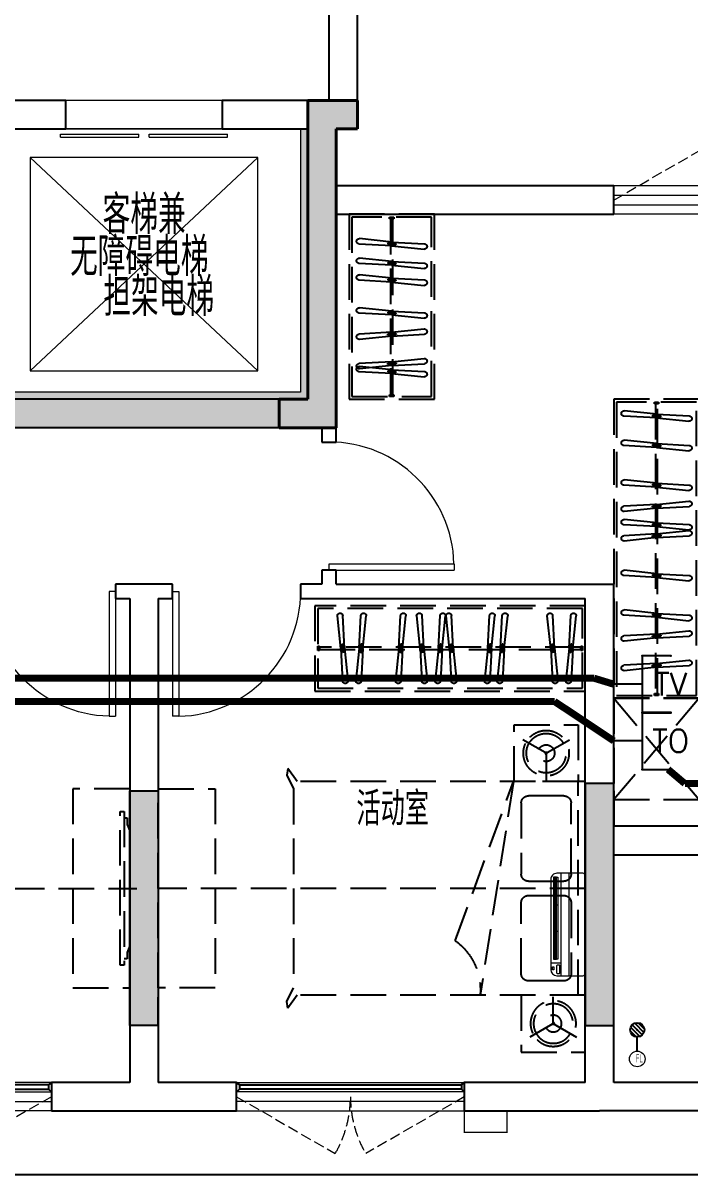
# Model space of a CAD drawing. Extents: x 3753737 to 4713801, y -857380 to 24339.
# Drawn here: x 4245763 to 4250448, y -797786 to -789692 of the extents above; entities that cross this region are included whole.
import ezdxf
from ezdxf.enums import TextEntityAlignment as Align

# ---------------------------------------------------------------- set-up
doc = ezdxf.new("R2010")
doc.units = 0
doc.header["$LTSCALE"] = 1000
doc.header["$MEASUREMENT"] = 0
doc.linetypes.add('A户型$0$DASH', pattern=[0.35, 0.25, -0.1])
doc.linetypes.add('DASH', pattern=[0.35, 0.25, -0.1])
doc.layers.get('0').update_dxf_attribs({"linetype": 'CONTINUOUS'})
for name, color, linetype in [('!!电气', 1, 'CONTINUOUS'), ('3-栏杆1', 252, 'CONTINUOUS'), ('5fur', 175, 'CONTINUOUS'), ('COLU', 7, 'CONTINUOUS'), ('EQUIP-通讯', 3, 'CONTINUOUS'), ('LVTRY', 252, 'CONTINUOUS'), ('S-砼墙填充', 251, 'CONTINUOUS'), ('VPIPE-凝结', 150, 'CONTINUOUS'), ('WALL', 252, 'CONTINUOUS'), ('WIRE-综合布线', 5, 'DASH'), ('保温', 6, 'CONTINUOUS'), ('看线', 185, 'CONTINUOUS')]:
    doc.layers.add(name, color=color, linetype=linetype)
for name, color, linetype, lineweight in [('3.5方案汇报，与郭总、侯月琴确定户型_t8$0$STAIR', 2, 'CONTINUOUS', 18), ('COLUMN', 252, 'CONTINUOUS', 40), ('PUB_HATCH', 8, 'CONTINUOUS', 9), ('PUB_TEXT', 7, 'CONTINUOUS', 20), ('VPIPE-废水', 31, 'TG_F', 18), ('WINDOW', 146, 'CONTINUOUS', 20), ('填充', 251, 'CONTINUOUS', 5), ('平面-空调预留孔', 252, 'CONTINUOUS', 15)]:
    doc.layers.add(name, color=color, linetype=linetype, lineweight=lineweight)
doc.styles.add('_TEL_DIM', font='SIMPLEX', dxfattribs={"width": 0.8, "height": 3.5, "bigfont": 'HZTXT'})
doc.styles.get("Standard").update_dxf_attribs({"font": 'gbenor.shx', "bigfont": 'gbcbig.shx'})
doc.styles.add('TG_LINETYPE', font='SIMPLEX', dxfattribs={"width": 0.8, "height": 3, "bigfont": 'HZTXT'})
doc.linetypes.add('TG_F', pattern='A,2,-0.3,["F",TG_LINETYPE,S=0.1,R=0,X=-0.23,Y=-0.15],0', length=2.3)

# ---------------------------------------------------------------- blocks, each defined once
blk = doc.blocks.new('dfgdfgsf')
at = {"layer": '5fur', "color": 252, "linetype": 'A户型$0$DASH'}
for p, q in [((2086566.552133835, -1251032.189169037), (2086536.552133835, -1251032.189169037)), ((2086536.552133835, -1251032.189169037), (2086536.552133835, -1251044.189169037)), ((2086536.552133835, -1251044.189169037), (2086566.552133835, -1251044.189169037)), ((2086559.052133835, -1251044.189169037), (2086559.052133835, -1252280.189184548)), ((2086566.552133835, -1251044.189169037), (2086566.552133835, -1251032.189169037)), ((2086550.012626641, -1251207.207411414), (2086321.06648884, -1251219.45851867)), ((2086550.012626641, -1251207.207411414), (2086778.046218595, -1251183.393453666)), ((2086552.065881883, -1251233.224168215), (2086324.032289928, -1251257.038125963)), ((2086552.065881883, -1251233.224168215), (2086781.012019684, -1251220.973060959)), ((2086550.012626641, -1251343.926958486), (2086321.06648884, -1251356.178065741)), ((2086552.065881883, -1251369.943715286), (2086324.032289928, -1251393.757673034)), ((2086550.012626641, -1251343.926958486), (2086777.572187244, -1251320.162504684)), ((2086552.065881883, -1251369.943715286), (2086781.012019684, -1251357.692608031)), ((2086550.012626641, -1251460.926958486), (2086321.06648884, -1251473.178065741)), ((2086550.012626641, -1251460.926958486), (2086778.046218595, -1251437.113000738)), ((2086552.065881883, -1251488.943715286), (2086324.032289928, -1251512.757673034)), ((2086552.272492185, -1251488.922138602), (2086781.012019684, -1251474.692608031)), ((2086550.012626641, -1251692.823365086), (2086321.06648884, -1251705.074472341)), ((2086550.012626641, -1251692.823365086), (2086778.046218595, -1251669.009407338)), ((2086551.958843569, -1251718.8398122), (2086323.925251614, -1251742.653769948)), ((2086552.065881883, -1251718.840121886), (2086781.012019684, -1251706.589014631)), ((2086550.012626641, -1251867.548872134), (2086321.06648884, -1251855.297764878)), ((2086552.065881883, -1251841.532115333), (2086324.032289928, -1251817.718157585)), ((2086552.065881883, -1251841.532115333), (2086781.012019684, -1251853.783222589)), ((2086550.012626641, -1251867.548872134), (2086778.046218595, -1251891.362829882)), ((2086552.065881883, -1252048.362897546), (2086324.032289928, -1252024.548939798)), ((2086550.012626641, -1252074.379654346), (2086321.06648884, -1252062.128547091)), ((2086550.012626641, -1252104.926958486), (2086321.06648884, -1252117.178065741)), ((2086550.00347948, -1252104.927447958), (2086778.046693073, -1252081.119012747)), ((2086550.012626641, -1252074.379654346), (2086778.046218595, -1252098.193612094)), ((2086552.065881883, -1252048.362897546), (2086781.012019684, -1252060.614004801)), ((2086552.065881883, -1252130.943715286), (2086324.032289928, -1252154.757673034)), ((2086552.065881883, -1252130.943715286), (2086781.012019684, -1252118.692608031)), ((2084706.563396991, -1252332.190617714), (2084676.563396991, -1252332.190617714)), ((2084676.563396991, -1252332.190617714), (2084676.563396991, -1252344.190617714)), ((2084676.563396991, -1252344.190617714), (2084706.563396991, -1252344.190617714)), ((2084699.063396991, -1252344.190617714), (2084699.06339699, -1254380.205847252)), ((2084706.563396991, -1252344.190617714), (2084706.563396991, -1252332.190617714)), ((2086566.552133835, -1252280.189184548), (2086536.552133835, -1252280.189184548)), ((2086536.552133835, -1252280.189184548), (2086536.552133835, -1252292.189184548)), ((2086536.552133835, -1252292.189184548), (2086566.552133835, -1252292.189184548)), ((2086566.552133835, -1252292.189184548), (2086566.552133835, -1252280.189184548)), ((2084690.023889797, -1252416.895051592), (2084461.077751995, -1252429.146158847)), ((2084690.023889797, -1252416.895051592), (2084918.057481751, -1252393.081093844)), ((2084692.077145038, -1252442.911808392), (2084921.023282839, -1252430.660701137)), ((2084692.077145038, -1252442.911808392), (2084464.043553083, -1252466.725766141)), ((2084690.023889797, -1252623.725833804), (2084461.077751995, -1252635.97694106)), ((2084692.077145038, -1252649.742590605), (2084464.043553083, -1252673.556548353)), ((2084690.023889797, -1252623.725833804), (2084918.057481751, -1252599.911876056)), ((2084692.077145038, -1252649.742590605), (2084921.023282839, -1252637.491483349)), ((2084690.023889797, -1252902.511005263), (2084461.077751995, -1252914.762112519)), ((2084690.023889797, -1252902.511005263), (2084918.057481751, -1252878.697047515)), ((2084692.077145038, -1252928.527762064), (2084921.023282839, -1252916.276654808)), ((2084691.970106725, -1252928.527452378), (2084463.93651477, -1252952.341410126)), ((2084690.023889797, -1253077.236512312), (2084461.077751995, -1253064.985405056)), ((2084692.077145038, -1253051.219755511), (2084464.043553083, -1253027.405797763)), ((2084690.023889797, -1253077.236512312), (2084918.057481751, -1253101.05047006)), ((2084692.077145038, -1253051.219755511), (2084921.023282839, -1253063.470862767)), ((2084690.023889797, -1253180.597609378), (2084918.057481751, -1253156.78365163)), ((2084690.023889797, -1253180.597609378), (2084461.077751995, -1253192.848716634)), ((2084692.077145038, -1253206.614366179), (2084464.043553083, -1253230.428323927)), ((2084692.077145038, -1253258.050537724), (2084464.043553083, -1253234.236579976)), ((2084692.077145038, -1253206.614366179), (2084921.023282839, -1253194.363258923)), ((2084690.023889797, -1253284.067294524), (2084461.077751995, -1253271.816187269)), ((2084690.023889797, -1253284.067294524), (2084918.057481751, -1253307.881252272)), ((2084692.077145038, -1253258.050537724), (2084921.023282839, -1253270.301644979)), ((2084690.023889797, -1253537.44362119), (2084461.077751995, -1253549.694728446)), ((2084692.077145038, -1253563.460377991), (2084464.043553083, -1253587.274335739)), ((2084690.023889797, -1253537.44362119), (2084917.583450399, -1253513.679167388)), ((2084692.077145038, -1253563.460377991), (2084921.023282839, -1253551.209270735)), ((2084690.023889797, -1253816.228792649), (2084918.057481751, -1253792.414834901)), ((2084690.023889797, -1253816.228792649), (2084461.077751995, -1253828.479899905)), ((2084691.970428869, -1253842.251259925), (2084464.043553083, -1253868.059507198)), ((2084692.077145038, -1253842.24554945), (2084921.023282839, -1253829.994442194)), ((2085279.320059724, -1254062.702910487), (2085255.506101976, -1253834.669318532)), ((2085305.336816525, -1254060.649655245), (2085293.085709269, -1253831.703517444)), ((2085408.697913592, -1254060.649655245), (2085420.949020847, -1253831.703517444)), ((2085434.714670392, -1254062.702910487), (2085458.52862814, -1253834.669318532)), ((2085761.529177789, -1254062.596194317), (2085735.720930516, -1253834.669318532)), ((2085787.551645065, -1254060.649655245), (2085775.300537809, -1253831.703517444)), ((2085850.034887904, -1254062.702910487), (2085826.220930156, -1253834.669318532)), ((2085876.051644705, -1254060.649655245), (2085863.800537449, -1253831.703517444)), ((2086119.697916623, -1254060.649655245), (2086131.949023878, -1253831.703517444)), ((2086145.714673423, -1254062.702910487), (2086169.528631171, -1253834.669318532)), ((2086197.150844968, -1254062.702910487), (2086173.33688722, -1253834.669318532)), ((2086223.167601769, -1254060.649655245), (2086210.916494513, -1253831.703517444)), ((2086326.528698835, -1254060.649655245), (2086338.779806091, -1253831.703517444)), ((2086352.545455636, -1254062.702910487), (2086376.359413384, -1253834.669318532)), ((2086475.237758769, -1254062.595872173), (2086451.423801021, -1253834.562280218)), ((2086501.254205884, -1254060.649655245), (2086489.003098628, -1253831.703517444)), ((2086754.022620542, -1254062.702910487), (2086730.208662794, -1253834.669318532)), ((2086780.039377343, -1254060.649655245), (2086767.788270087, -1253831.703517444)), ((2086883.40047441, -1254060.649655245), (2086895.651581665, -1253831.703517444)), ((2086909.41723121, -1254062.702910487), (2086933.231188958, -1253834.669318532)), ((2084692.077145038, -1253962.23498511), (2084464.043553083, -1253938.421027362)), ((2084692.077145038, -1253962.23498511), (2084921.023282839, -1253974.486092366)), ((2084690.023889797, -1253988.251741911), (2084461.077751995, -1253976.000634655)), ((2084690.023889797, -1253988.251741911), (2084918.057481751, -1254012.065699659)), ((2085223.574590463, -1254047.189162439), (2085211.574590463, -1254047.189162439)), ((2085211.574590463, -1254047.189162439), (2085211.574590463, -1254077.189162439)), ((2085223.574590463, -1254077.189162439), (2085223.574590463, -1254047.189162439)), ((2087071.574593433, -1254047.189162439), (2087059.574593433, -1254047.189162439)), ((2087059.574593433, -1254047.189162439), (2087059.574593433, -1254077.189162439)), ((2087071.574593433, -1254077.189162439), (2087071.574593433, -1254047.189162439)), ((2085211.574590463, -1254077.189162439), (2085223.574590463, -1254077.189162439)), ((2087059.574593433, -1254069.689162439), (2085223.574590463, -1254069.689162439)), ((2085279.320059724, -1254062.702910487), (2085291.57116698, -1254291.649048288)), ((2085305.336327052, -1254060.640508084), (2085329.144762263, -1254288.683721677)), ((2085408.697913592, -1254060.649655245), (2085384.883955844, -1254288.6832472)), ((2085434.714670392, -1254062.702910487), (2085422.463563137, -1254291.649048288)), ((2085761.534888264, -1254062.702910487), (2085773.78599552, -1254291.649048288)), ((2085787.551645065, -1254060.649655245), (2085811.365602813, -1254288.6832472)), ((2085850.034887904, -1254062.702910487), (2085862.28599516, -1254291.649048288)), ((2085876.051644705, -1254060.649655245), (2085899.865602453, -1254288.6832472)), ((2086119.697916623, -1254060.649655245), (2086095.883958875, -1254288.6832472)), ((2086145.714673423, -1254062.702910487), (2086133.463566168, -1254291.649048288)), ((2086197.150844968, -1254062.702910487), (2086209.401952224, -1254291.649048288)), ((2086223.167601769, -1254060.649655245), (2086246.981559517, -1254288.6832472)), ((2086326.528698835, -1254060.649655245), (2086302.714741087, -1254288.6832472)), ((2086352.545455636, -1254062.702910487), (2086340.29434838, -1254291.649048288)), ((2086475.237449083, -1254062.702910487), (2086487.488556339, -1254291.649048288)), ((2086501.254205884, -1254060.649655245), (2086525.068163632, -1254288.6832472)), ((2086754.022620542, -1254062.702910487), (2086766.273727798, -1254291.649048288)), ((2086780.039377343, -1254060.649655245), (2086803.853335091, -1254288.6832472)), ((2086883.40047441, -1254060.649655245), (2086859.586516662, -1254288.6832472)), ((2086909.41723121, -1254062.702910487), (2086897.166123955, -1254291.649048288)), ((2087059.574593433, -1254077.189162439), (2087071.574593433, -1254077.189162439)), ((2084690.023889797, -1254195.082524123), (2084461.077751995, -1254182.831416868)), ((2084692.077145038, -1254169.065767323), (2084464.043553083, -1254145.251809575)), ((2084690.023889797, -1254195.082524123), (2084918.057481751, -1254218.896481871)), ((2084692.077145038, -1254169.065767323), (2084921.023282839, -1254181.316874578)), ((2084391.563396981, -1254412.205847252), (2084991.564100249, -1255125.051658737)), ((2084991.563396992, -1254412.205847252), (2084391.565238085, -1255125.051658737)), ((2084391.565238083, -1254412.205847252), (2084991.564100248, -1254412.205847252)), ((2084706.56339699, -1254380.205847252), (2084676.56339699, -1254380.205847252)), ((2084676.56339699, -1254380.205847252), (2084676.56339699, -1254392.205847252)), ((2084676.56339699, -1254392.205847252), (2084706.56339699, -1254392.205847252)), ((2084706.56339699, -1254392.205847252), (2084706.56339699, -1254380.205847252)), ((2084991.563396992, -1254412.205847252), (2084991.564100249, -1255125.051658737)), ((2085241.466386358, -1254598.492976889), (2085241.466386358, -1254998.492976889)), ((2085691.466386358, -1254598.492976889), (2085241.466386358, -1254598.492976889)), ((2085691.466386358, -1254998.492976889), (2085691.466386358, -1254598.492976889)), ((2085475.714344077, -1254803.832287767), (2085302.771743867, -1254703.983830982)), ((2085457.218428639, -1254803.832287767), (2085630.161028848, -1254703.983830982)), ((2085466.466386358, -1254787.814355132), (2085466.466386358, -1254987.511268702)), ((2087216.39900661, -1254998.492976889), (2087281.905945074, -1254906.833987619)), ((2087216.39900661, -1254998.492976889), (2087281.905945074, -1254906.833987619)), ((2087281.905945074, -1254906.833987619), (2087289.145172316, -1254953.86293333)), ((2087281.905945074, -1254906.833987619), (2087289.145172316, -1254953.86293333)), ((2085191.564099533, -1254998.492976889), (2087216.39900661, -1254998.492976889)), ((2085191.564099533, -1256498.49297689), (2085191.564099533, -1254998.492976889)), ((2085241.466386358, -1254998.492976889), (2085691.466386358, -1254998.492976889)), ((2085241.564099533, -1256498.49297689), (2085241.564099533, -1254998.492976889)), ((2086104.998289104, -1256116.465254213), (2085696.257620123, -1254998.492976889)), ((2085696.257620123, -1254998.492976889), (2085930.237512444, -1256498.492976889)), ((2087289.145172316, -1254953.86293333), (2087241.564099533, -1255048.972454315)), ((2087289.145172316, -1254953.86293333), (2087241.564099533, -1255048.972454315)), ((2087241.564099533, -1255048.972454315), (2087241.564099533, -1256448.013499462)), ((2087241.564099533, -1255048.972454315), (2087241.564099533, -1256448.013499462)), ((2084991.564100249, -1255125.051658737), (2084391.565238085, -1255125.051658737)), ((2085191.564099533, -1255748.49297689), (2088191.564294286, -1255748.49297689)), ((2091341.576148126, -1255748.492976886), (2088341.574587415, -1255748.492976886)), ((2087289.145172316, -1256543.123020447), (2087241.564099533, -1256448.013499462)), ((2087289.145172316, -1256543.123020447), (2087241.564099533, -1256448.013499462)), ((2085191.564099533, -1256898.49297689), (2085191.564099533, -1256498.49297689)), ((2085191.564099533, -1256498.49297689), (2085641.564099533, -1256498.49297689)), ((2085191.564099533, -1256498.492976889), (2087216.39900661, -1256498.492976888)), ((2085191.564099533, -1256498.492976889), (2087216.39900661, -1256498.492976888)), ((2085416.564099533, -1256709.171598647), (2085416.564099533, -1256509.474685076)), ((2085641.564099533, -1256498.49297689), (2085641.564099533, -1256898.49297689)), ((2087216.39900661, -1256498.492976888), (2087281.905945074, -1256590.151966158)), ((2087216.39900661, -1256498.492976888), (2087281.905945074, -1256590.151966158)), ((2087281.905945074, -1256590.151966158), (2087289.145172316, -1256543.123020447)), ((2087281.905945074, -1256590.151966158), (2087289.145172316, -1256543.123020447)), ((2085425.812057252, -1256693.153666011), (2085252.869457043, -1256793.002122797)), ((2085407.316141815, -1256693.153666011), (2085580.258742023, -1256793.002122796)), ((2085641.564099533, -1256898.49297689), (2085191.564099533, -1256898.49297689))]:
    blk.add_line(p, q, dxfattribs=at)
at = {"layer": '5fur', "color": 252, "linetype": 'A户型$0$DASH', "extrusion": (0.6772810679795163, -0.7357243743118248, 0)}
for p, q in [((2088409.674264355, -1255253.741871238), (2088409.674199425, -1255298.990739802)), ((2088431.26803007, -1255253.741908537), (2088409.674264355, -1255253.741871238)), ((2088431.268094579, -1255208.493039111), (2088431.267706287, -1256288.493038897)), ((2088459.850297133, -1255208.493099511), (2088431.268094579, -1255208.493039111)), ((2088459.849908408, -1256288.493099511), (2088459.850297133, -1255208.493099511)), ((2088409.674199425, -1255298.990739802), (2088391.574587398, -1255344.239583172)), ((2088391.574587398, -1255344.239583172), (2088391.574587433, -1256152.746370591)), ((2088391.574587433, -1256152.746370591), (2088409.67407045, -1256197.995264666)), ((2088409.67407045, -1256197.995264666), (2088409.674005941, -1256243.244133877)), ((2088409.674005941, -1256243.244133877), (2088431.267771656, -1256243.244170811)), ((2088431.267706287, -1256288.493038897), (2088459.849908408, -1256288.493099511))]:
    blk.add_line(p, q, dxfattribs=at)
at = {"layer": '5fur', "color": 252, "linetype": 'A户型$0$DASH'}
for points in [[(2086851.552133844, -1252312.189184548), (2086251.552133826, -1252312.189184548), (2086251.552133826, -1251012.189169037), (2086851.552133844, -1251012.189169037)], [(2086831.552133844, -1252292.189184548), (2086271.552133826, -1252292.189184548), (2086271.552133826, -1251032.189169037), (2086831.552133844, -1251032.189169037)], [(2086579.975935881, -1251222.303577964), (2086522.130426479, -1251226.868774013), (2086521.446011676, -1251218.196567505), (2086579.291521079, -1251213.631371456)], [(2086579.975935881, -1251359.023125037), (2086522.130426479, -1251363.588321085), (2086521.446011676, -1251354.916114577), (2086579.291521079, -1251350.350918529)], [(2086579.975935881, -1251476.023125037), (2086522.130426479, -1251480.588321085), (2086521.446011676, -1251471.916114577), (2086579.291521079, -1251467.350918529)], [(2086579.975935881, -1251707.919531636), (2086522.130426479, -1251712.484727685), (2086521.446011676, -1251703.812521177), (2086579.291521079, -1251699.247325129)], [(2086579.975935881, -1251852.452705584), (2086522.130426479, -1251847.887509534), (2086521.446011676, -1251856.559716042), (2086579.291521079, -1251861.124912091)], [(2086579.975935881, -1252059.283487796), (2086522.130426479, -1252054.718291747), (2086521.446011676, -1252063.390498255), (2086579.291521079, -1252067.955694304)], [(2086579.975935881, -1252120.023125037), (2086522.130426479, -1252124.588321085), (2086521.446011676, -1252115.916114577), (2086579.291521079, -1252111.350918529)], [(2084991.563396999, -1254412.205847252), (2084391.563396981, -1254412.205847252), (2084391.563396981, -1252312.190617714), (2084991.563396999, -1252312.190617714)], [(2084971.563396999, -1254392.205847252), (2084411.563396981, -1254392.205847252), (2084411.563396981, -1252332.190617714), (2084971.563396999, -1252332.190617714)], [(2084719.987199037, -1252431.991218142), (2084662.141689634, -1252436.556414191), (2084661.457274832, -1252427.884207683), (2084719.302784235, -1252423.319011634)], [(2084719.987199037, -1252638.822000355), (2084662.141689634, -1252643.387196403), (2084661.457274832, -1252634.714989895), (2084719.302784235, -1252630.149793847)], [(2084719.987199037, -1252917.607171813), (2084662.141689634, -1252922.172367863), (2084661.457274832, -1252913.500161355), (2084719.302784235, -1252908.934965306)], [(2084719.987199037, -1253062.140345762), (2084662.141689634, -1253057.575149712), (2084661.457274832, -1253066.24735622), (2084719.302784235, -1253070.812552269)], [(2084719.987199037, -1253195.693775929), (2084662.141689634, -1253200.258971978), (2084661.457274832, -1253191.58676547), (2084719.302784235, -1253187.021569421)], [(2084719.987199037, -1253268.971127974), (2084662.141689634, -1253264.405931924), (2084661.457274832, -1253273.078138432), (2084719.302784235, -1253277.643334482)], [(2084719.987199036, -1253552.539787741), (2084662.141689634, -1253557.104983789), (2084661.457274832, -1253548.432777281), (2084719.302784234, -1253543.867581233)], [(2085191.574590463, -1254362.189162448), (2085191.574590463, -1253762.18916243), (2087091.574593433, -1253762.18916243), (2087091.574593433, -1254362.189162448)], [(2085211.574590463, -1254342.189162448), (2085211.574590463, -1253782.18916243), (2087071.574593433, -1253782.18916243), (2087071.574593433, -1254342.189162448)], [(2084719.987199036, -1253831.324959199), (2084662.141689634, -1253835.890155249), (2084661.457274832, -1253827.217948741), (2084719.302784234, -1253822.652752692)], [(2084719.987199036, -1253973.155575361), (2084662.141689634, -1253968.590379311), (2084661.457274832, -1253977.262585819), (2084719.302784234, -1253981.827781868)], [(2085290.240649974, -1254090.612964485), (2085285.675453925, -1254032.767455083), (2085294.347660433, -1254032.083040281), (2085298.912856482, -1254089.928549683)], [(2085423.794080142, -1254090.612964485), (2085428.359276191, -1254032.767455083), (2085419.687069683, -1254032.083040281), (2085415.121873634, -1254089.928549683)], [(2085772.455478515, -1254090.612964485), (2085767.890282466, -1254032.767455083), (2085776.562488974, -1254032.083040281), (2085781.127685022, -1254089.928549683)], [(2085860.955478155, -1254090.612964485), (2085856.390282105, -1254032.767455083), (2085865.062488613, -1254032.083040281), (2085869.627684662, -1254089.928549683)], [(2086134.794083173, -1254090.612964485), (2086139.359279223, -1254032.767455083), (2086130.687072715, -1254032.083040281), (2086126.121876665, -1254089.928549683)], [(2086208.071435218, -1254090.612964485), (2086203.506239169, -1254032.767455083), (2086212.178445677, -1254032.083040281), (2086216.743641726, -1254089.928549683)], [(2086341.624865385, -1254090.612964485), (2086346.190061435, -1254032.767455083), (2086337.517854927, -1254032.083040281), (2086332.952658878, -1254089.928549683)], [(2086486.158039334, -1254090.612964485), (2086481.592843284, -1254032.767455083), (2086490.265049792, -1254032.083040281), (2086494.830245841, -1254089.928549683)], [(2086764.943210792, -1254090.612964485), (2086760.378014744, -1254032.767455083), (2086769.050221252, -1254032.083040281), (2086773.6154173, -1254089.928549683)], [(2086898.49664096, -1254090.612964485), (2086903.061837009, -1254032.767455083), (2086894.389630501, -1254032.083040281), (2086889.824434452, -1254089.928549683)], [(2084719.987199036, -1254179.986357573), (2084662.141689634, -1254175.421161524), (2084661.457274832, -1254184.093368032), (2084719.302784234, -1254188.658564081)], [(2088191.564096285, -1255048.492976886), (2087791.564096285, -1255048.492976886), (2087791.564096285, -1256448.492976886), (2088191.564096285, -1256448.492976886)], [(2088391.574587415, -1255048.492976886), (2088791.574587415, -1255048.492976886), (2088791.574587415, -1256448.492976886), (2088391.574587415, -1256448.492976886)]]:
    blk.add_lwpolyline(points, close=True, dxfattribs=at)
for points in [[(2086544.052133851, -1252280.189184548), (2086544.052133851, -1251044.189169037)], [(2084684.063397006, -1254380.205847252), (2084684.063397006, -1252344.190617714)], [(2085223.574590463, -1254054.689162455), (2087059.574593433, -1254054.689162455)]]:
    blk.add_lwpolyline(points, dxfattribs=at)
for points, const_width in [([(2085346.242936648, -1254729.081935836), (2085302.771743868, -1254703.983830982)], 8.88888888888889), ([(2085586.689836067, -1254729.081935836), (2085630.161028848, -1254703.983830982)], 8.888888888888888), ([(2085466.466386358, -1254937.315058994), (2085466.466386358, -1254987.511268702)], 8.88888888888889), ([(2085416.564099533, -1256559.670894784), (2085416.564099533, -1256509.474685076)], 8.88888888888889), ([(2085296.340649824, -1256767.904017943), (2085252.869457043, -1256793.002122797)], 8.88888888888889), ([(2085536.787549243, -1256767.904017942), (2085580.258742024, -1256793.002122796)], 8.888888888888888)]:
    blk.add_lwpolyline(points, dxfattribs=dict(at, const_width=const_width))
for points in [[(2085341.564099533, -1255098.49297689), (2085591.564099533, -1255098.49297689, -0.4142135623731003), (2085641.564099533, -1255148.49297689), (2085641.564099533, -1255648.492976889, -0.4142135623730904), (2085591.564099533, -1255698.492976889), (2085341.564099533, -1255698.492976889, -0.4142135623730999), (2085291.564099533, -1255648.492976889), (2085291.564099533, -1255148.49297689, -0.4142135623730897)], [(2085341.564099533, -1256398.492976889), (2085591.564099533, -1256398.492976889, 0.4142135623731003), (2085641.564099533, -1256348.492976889), (2085641.564099533, -1255848.492976889, 0.4142135623730904), (2085591.564099533, -1255798.492976889), (2085341.564099533, -1255798.492976889, 0.4142135623730999), (2085291.564099533, -1255848.492976889), (2085291.564099533, -1256348.492976889, 0.4142135623730897)]]:
    blk.add_lwpolyline(points, format="xyb", close=True, dxfattribs=at)
for centre, radius, start, end in [((2086322.549389384, -1251238.248322315), 18.84219772992773, 94.51245805934676, 274.5124580593468), ((2086779.52911914, -1251202.183257312), 18.84219772992773, 274.5124580593468, 94.51245805934676), ((2086322.549389384, -1251374.967869388), 18.84219772992773, 94.51245805934676, 274.5124580593468), ((2086779.52911914, -1251338.902804384), 18.84219772992773, 274.5124580593468, 94.51245805934676), ((2086779.52911914, -1251455.902804384), 18.84219772992773, 274.5124580593468, 94.51245805934676), ((2086323.467632937, -1251492.892270836), 19.86740246134075, 97.25134376341428, 271.6272697501093), ((2086322.44235107, -1251723.863966302), 18.84219772992773, 94.51245805934676, 274.5124580593468), ((2086779.52911914, -1251687.799210984), 18.84219772992773, 274.5124580593468, 94.51245805934676), ((2086322.549389384, -1251836.507961232), 18.84219772992773, 85.4875419406524, 265.4875419406524), ((2086779.52911914, -1251872.573026235), 18.84219772992773, 265.4875419406524, 85.4875419406524), ((2086322.549389384, -1252043.338743445), 18.84219772992773, 85.4875419406524, 265.4875419406524), ((2086779.52911914, -1252079.403808448), 18.84219772992773, 265.4875419406524, 85.4875419406524), ((2086779.52911914, -1252099.902804384), 18.84219772992773, 274.5124580593468, 94.51245805934676), ((2086322.549389384, -1252135.967869388), 18.84219772992773, 94.51245805934676, 274.5124580593468), ((2084462.560652539, -1252447.935962493), 18.84219772992773, 94.51245805934718, 274.5124580593472), ((2084919.540382296, -1252411.87089749), 18.84219772992773, 274.5124580593472, 94.51245805934718), ((2084462.560652539, -1252654.766744706), 18.84219772992773, 94.51245805934718, 274.5124580593472), ((2084919.540382296, -1252618.701679702), 18.84219772992773, 274.5124580593472, 94.51245805934718), ((2084462.453614226, -1252933.55160648), 18.84219772992773, 94.51245805934718, 274.5124580593472), ((2084919.540382296, -1252897.486851162), 18.84219772992773, 274.5124580593472, 94.51245805934718), ((2084462.560652539, -1253046.195601409), 18.84219772992773, 85.48754194065283, 265.4875419406528), ((2084919.540382296, -1253082.260666413), 18.84219772992773, 265.4875419406528, 85.48754194065283), ((2084919.540382296, -1253175.573455277), 18.84219772992773, 274.5124580593472, 94.51245805934718), ((2084462.560652539, -1253211.63852028), 18.84219772992773, 94.51245805934718, 274.5124580593472), ((2084462.560652539, -1253253.026383623), 18.84219772992773, 85.48754194065283, 265.4875419406528), ((2084919.540382296, -1253289.091448626), 18.84219772992773, 265.4875419406528, 85.48754194065283), ((2084462.560652539, -1253568.484532092), 18.84219772992773, 94.51245805934718, 274.5124580593472), ((2084919.540382296, -1253532.419467088), 18.84219772992773, 274.5124580593472, 94.51245805934718), ((2084919.540382296, -1253811.204638548), 18.84219772992773, 274.5124580593472, 94.51245805934718), ((2084463.47545859, -1253848.19813157), 19.86347544868245, 96.93304115633904, 271.6375109857768), ((2085274.295905622, -1253833.186417988), 18.84219772992773, 4.512458059346774, 184.5124580593468), ((2085439.738824493, -1253833.186417988), 18.84219772992773, 355.4875419406524, 175.4875419406532), ((2085755.582306145, -1253834.101224039), 19.86347544868245, 6.933041156339381, 181.637510985777), ((2085845.010733803, -1253833.186417988), 18.84219772992773, 4.512458059346774, 184.5124580593468), ((2086150.738827524, -1253833.186417988), 18.84219772992773, 355.4875419406524, 175.4875419406532), ((2086192.126690867, -1253833.186417988), 18.84219772992773, 4.512458059346774, 184.5124580593468), ((2086357.569609738, -1253833.186417988), 18.84219772992773, 355.4875419406524, 175.4875419406532), ((2086470.213604667, -1253833.079379674), 18.84219772992773, 4.512458059346774, 184.5124580593468), ((2086748.998466441, -1253833.186417988), 18.84219772992773, 4.512458059346774, 184.5124580593468), ((2086914.441385311, -1253833.186417988), 18.84219772992773, 355.4875419406524, 175.4875419406532), ((2084462.560652539, -1253957.210831008), 18.84219772992773, 85.48754194065283, 265.4875419406528), ((2084919.540382296, -1253993.275896012), 18.84219772992773, 265.4875419406528, 85.48754194065283), ((2084462.560652539, -1254164.041613222), 18.84219772992773, 85.48754194065283, 265.4875419406528), ((2084919.540382296, -1254200.106678225), 18.84219772992773, 265.4875419406528, 85.48754194065283), ((2085310.360970626, -1254290.166147745), 18.84219772992773, 184.5124580593468, 4.512458059346774), ((2085403.67375949, -1254290.166147745), 18.84219772992773, 175.4875419406532, 355.4875419406524), ((2085792.575799167, -1254290.166147745), 18.84219772992773, 184.5124580593468, 4.512458059346774), ((2085881.075798807, -1254290.166147745), 18.84219772992773, 184.5124580593468, 4.512458059346774), ((2086114.673762521, -1254290.166147745), 18.84219772992773, 175.4875419406532, 355.4875419406524), ((2086228.19175587, -1254290.166147745), 18.84219772992773, 184.5124580593468, 4.512458059346774), ((2086321.504544734, -1254290.166147745), 18.84219772992773, 175.4875419406532, 355.4875419406524), ((2086506.278359985, -1254290.166147745), 18.84219772992773, 184.5124580593468, 4.512458059346774), ((2086785.063531445, -1254290.166147745), 18.84219772992773, 184.5124580593468, 4.512458059346774), ((2086878.376320308, -1254290.166147745), 18.84219772992773, 175.4875419406532, 355.4875419406524), ((2086356.608613892, -1256462.552364921), 427.8832127323753, 126.0176927710526, 184.8183113888535)]:
    blk.add_arc(centre, radius, start, end, dxfattribs=at)
at = {"layer": '5fur', "color": 252, "linetype": 'A户型$0$DASH', "extrusion": (0, 0, -1)}
for major_axis, ratio, start_param, end_param in [((113.2638872716998, 113.2638872716998), 0.9999999999997511, 4.712388980384682, 10.99557428756427), ((98.16203563551878, 98.16203563551878), 0.999999999998388, 4.712388980384681, 10.99557428756427), ((41.53009199966709, 41.53009199966709), 0.9999999999975253, 4.71238898038469, 10.99557428756428)]:
    blk.add_ellipse((2085466.466386358, -1254798.492976889), major_axis=major_axis, ratio=ratio, start_param=start_param, end_param=end_param, dxfattribs=at)
at = {"layer": '5fur', "color": 252, "linetype": 'A户型$0$DASH'}
for major_axis, ratio, start_param, end_param in [((113.2638872716998, -113.2638872716998), 0.9999999999997511, 4.712388980384682, 10.99557428756427), ((98.16203563551876, -98.16203563551879), 0.999999999998388, 4.712388980384681, 10.99557428756427), ((41.53009199966708, -41.53009199966709), 0.9999999999975253, 4.71238898038469, 10.99557428756428)]:
    blk.add_ellipse((2085416.564099533, -1256698.49297689), major_axis=major_axis, ratio=ratio, start_param=start_param, end_param=end_param, dxfattribs=at)
blk = doc.blocks.new('A$C001338C2')
at = {"color": 8}
for p, q in [((844.9999883423079, 303.6000072514144), (54.99998834231155, 303.6000543390692)), ((109.0525457565491, 214.7673082745569), (109.0525510513944, 303.6000511174025)), ((-1.49359439092e-05, 248.6000576173246), (-2.84423585981e-05, 22.0000576172315)), ((899.9999715576414, 22.00000397306576), (899.9999850640525, 248.6000039731589)), ((21.99997024633922, 5.63059293199e-05), (877.9999702463392, 5.2843679441e-06))]:
    blk.add_line(p, q, dxfattribs=at)
at = {"color": 8, "lineweight": 5}
for p, q in [((899.9999830474662, 214.7672611304297), (-1.69525337697e-05, 214.7673147745954)), ((864.5756734352908, 278.6904651548975), (144.4768629888749, 278.6905080761171)), ((144.4768629888749, 278.6905080761171), (144.4768622188567, 265.7722729386405)), ((387.0097734353949, 278.6904936200444), (144.4768629888749, 278.6905080761171)), ((144.4768629888749, 278.6905080761171), (144.4768614488676, 252.8539829386973)), ((144.4768622188567, 265.7722729386405), (864.5756726653053, 265.772230017421)), ((144.4768606789075, 239.9356929386377), (144.4768614488676, 252.8539829386973)), ((144.4768614488676, 252.8539829386973), (864.5756718953162, 252.8539400174777)), ((864.5756711253525, 239.9356500174181), (144.4768606789075, 239.9356929386377)), ((387.0097711254275, 239.935678482565), (387.0097734353949, 278.6904936200444)), ((622.04272112545, 239.935664473509), (387.0097711254275, 239.935678482565)), ((864.5756734352908, 278.6904651548975), (622.0427234354138, 278.6904796109884)), ((622.0427234354138, 278.6904796109884), (622.04272112545, 239.935664473509)), ((864.5756718953162, 252.8539400174777), (864.5756734352908, 278.6904651548975)), ((864.5756726653053, 265.772230017421), (864.5756711253525, 239.9356500174181)), ((899.9999787804518, 143.1781611304468), (-2.12195482163e-05, 143.1782147746126))]:
    blk.add_line(p, q, dxfattribs=at)
at = {"color": 8}
for points in [[(89.24090579471158, 226.3562818807586), (22.19125331861505, 226.3562858772129, -0.414213562372504), (16.6912536464406, 231.8562862050385), (16.69125431894281, 243.1390318179401, -0.414213562373095), (22.19125464676836, 248.6390314901146), (89.24090712286488, 248.6390274936603, -0.414213562373095), (94.74090679503934, 243.1390271658347), (94.74090612253713, 231.8562815529331, -0.414213562373095)], [(73.08482630450817, 275.0144977724194), (56.77886350143308, 275.0144987443309, -0.414213562373095), (51.27886382925863, 280.5144990721565), (51.27886400034913, 283.3844664433818, -0.414213562373095), (56.77886432817468, 288.8844661155563), (73.08482713124977, 288.8844651436448, -0.4142135623732024), (78.58482680342422, 283.3844648158192), (78.58482663233372, 280.5144974445939, -0.414213562373095)]]:
    blk.add_lwpolyline(points, format="xyb", close=True, dxfattribs=at)
for centre, radius, start, end in [((54.99998506405609, 248.6000543390692), 55.0000000000001, 89.99999658490542, 179.9999965849054), ((844.9999850640525, 248.6000072514144), 55.0000000000001, 359.9999965849054, 89.99999658490542), ((21.9999715576414, 22.00005630592932), 22.00000000000004, 179.9999965849054, 269.9999965849054), ((877.9999715576414, 22.00000528436794), 22.00000000000004, 269.9999965849054, 359.9999965849054)]:
    blk.add_arc(centre, radius, start, end, dxfattribs=at)
blk = doc.blocks.new('ASDFSD')
at = {"layer": '3-栏杆1', "color": 5}
for p, q in [((681762.5879415963, 334937.5442401596), (681742.3193111992, 334955.3318184742)), ((681742.3193111992, 334955.3318184742), (681762.5879414161, 334937.5442403179)), ((681762.5879414161, 334937.5442403179), (681762.5879414133, 334908.2619604596)), ((683322.0506670028, 334937.4781505512), (681762.5879414163, 334937.5226424761)), ((683322.0506668226, 334937.5442278689), (683342.3192972196, 334955.3318061834)), ((683342.3192972196, 334955.3318061834), (683322.0506670028, 334937.5442280272)), ((683322.0506670028, 334937.5442280272), (683322.0506670056, 334908.2619481689)), ((681742.3193347491, 334888.4150854239), (681762.5879414133, 334908.2619604596)), ((681762.5879414135, 334908.2403724216), (683322.0506670056, 334908.1959003614)), ((683322.0506670056, 334908.2619481689), (683342.3192736697, 334888.4150731332)), ((683342.3192736697, 334888.4150731332), (683322.0506670056, 334908.2619481689))]:
    blk.add_line(p, q, dxfattribs=at)
blk = doc.blocks.new('$lvtry$00000171')
for p, q in [((-74.24621202462731, 10.60660171788186), (-10.60660171788186, 74.24621202462731)), ((-69.81875867368217, -27.39235180270043), (27.39235180242758, 69.81875867368217)), ((-53.03300858900184, -53.03300858886359), (53.03300858900184, 53.03300858886359)), ((-27.39235180242758, -69.81875867368217), (69.81875867368217, 27.39235180270043)), ((10.60660171788186, -74.24621202462731), (74.24621202462731, -10.60660171788186))]:
    blk.add_line(p, q)
blk.add_circle((0, 0), 75)
blk.add_point((0, 0))
blk = doc.blocks.new('GDGDGRD')
at = {"layer": 'PUB_HATCH'}
blk.add_hatch(color=256, dxfattribs=at).paths.add_polyline_path([(431966.5562419465, 293615.3592018493), (431616.5562394205, 293615.3589565771), (431616.5562394204, 293415.3589565647), (431766.5562419465, 293415.3592018493), (431766.5562407572, 291315.3631071827), (432166.5562407572, 291315.3631071827), (432166.5562407572, 291515.3631071827), (431966.5562408895, 291515.3631071827)])
at = {"layer": 'S-砼墙填充'}
h = blk.add_hatch(color=252, dxfattribs=at)
h.dxf.hatch_style = 1
h.paths.add_polyline_path([(429816.568211176, 288315.3630931432), (429816.5682116579, 288565.3638601754), (429816.5682116579, 288765.3638601754), (429816.5682118596, 288515.3630931432), (429816.5682114563, 288815.3646272075), (430016.5682111122, 288815.3646272075), (430016.5682108584, 287115.363093024), (429816.5682111839, 287115.363093024)])
h = blk.add_hatch(color=252, dxfattribs=at)
h.dxf.hatch_style = 1
h.paths.add_polyline_path([(433016.5684015006, 287315.3648366724), (433016.5684015006, 287115.3648366724), (433216.5684056897, 287115.3630851979), (433216.5684056198, 288765.3626271576), (433016.5684057334, 288765.362627037), (433016.5684055993, 288765.3626271576), (433016.5684057092, 287115.3630856661)])
at = {"layer": 'COLU', "color": 252}
for points in [[(429816.568211176, 288315.3630931432), (429816.5682116579, 288565.3638601754), (429816.5682116579, 288765.3638601754), (429816.5682118596, 288515.3630931432), (429816.5682114563, 288815.3646272075), (430016.5682111122, 288815.3646272075), (430016.5682108584, 287115.363093024), (429816.5682111839, 287115.363093024), (429816.568211176, 288315.3630931432)], [(433016.5684015006, 287315.3648366724), (433016.5684015006, 287115.3648366724), (433216.5684056897, 287115.3630851979), (433216.5684056198, 288765.3626271576), (433016.5684057334, 288765.362627037), (433016.5684057334, 288765.362627037), (433016.5684055993, 288765.3626271576), (433016.5684057092, 287115.3630856661)]]:
    blk.add_lwpolyline(points, close=True, dxfattribs=at)
at = {"layer": 'COLUMN', "color": 252}
for p, q in [((431966.5562419465, 293615.3592018493), (431616.5562394205, 293615.3589565771)), ((431616.5562394205, 293615.3589565771), (431616.5562394204, 293415.3589565647)), ((431966.5562408895, 291515.3631071827), (431966.5562419465, 293615.3592018493)), ((431616.5562394204, 293415.3589565647), (431766.5562419465, 293415.3592018493)), ((431766.5562419465, 293415.3592018493), (431766.5562407572, 291315.3631071827)), ((432166.5562407572, 291515.3631071827), (431966.5562408895, 291515.3631071827)), ((432166.5562407572, 291315.3631071827), (432166.5562407572, 291515.3631071827)), ((431766.5562407572, 291315.3631071827), (432166.5562407572, 291315.3631071827))]:
    blk.add_line(p, q, dxfattribs=at)
blk = doc.blocks.new('VXVXVXDVXDVXVDX')
at = {"layer": '保温', "linetype": 'Continuous', "ltscale": 10}
h = blk.add_hatch(dxfattribs=at)
h.set_pattern_fill('HEX', color=251, scale=10, angle=90, style=0)
h.set_pattern_definition([(90, (0, 0), (-16.49778, 1.010197673501861e-15), [9.525, -19.05]), (210, (0, 0), (8.248889999999996, -14.28749658604684), [9.525, -19.05]), (150, (5.83238038093927e-16, 9.525), (-8.248890000000003, -14.28749658604684), [9.525, -19.05])])
h.paths.add_polyline_path([(434066.5562636866, 291315.3631071998), (434066.5562227457, 291515.3614566755), (432166.5562227249, 291515.364729858), (432166.5562636657, 291315.3663803823)])
blk = doc.blocks.new('$WINLIB2D$00000001')
at = {"color": 0}
for points in [[(-0.4999999999999964, 0.5000000000000142), (-0.4999999999999964, -0.4999999999999858)], [(-0.4999999999999964, 0.5000000000000142), (0.5000000000000036, 0.5000000000000142)], [(0.5000000000000036, -0.4999999999999858), (0.5000000000000036, 0.5000000000000142)], [(0.5000000000000036, 0.1666666666666714), (-0.4999999999999964, 0.1666666666666714)], [(0.5000000000000036, -0.1666666666666572), (-0.4999999999999964, -0.1666666666666572)], [(-0.4999999999999964, -0.4999999999999858), (0.5000000000000036, -0.4999999999999858)]]:
    blk.add_lwpolyline(points, dxfattribs=at)
blk = doc.blocks.new('$DORLIB2D$00000127')
at = {"color": 0}
for points in [[(-0.5333333333328483, 0.7948983154366971), (-0.5333333333328483, 0.690405644187237)], [(-0.0333333333328483, 0.7948983154366971), (-0.5333333333328483, 0.7948983154366971)], [(-0.0333333333328483, 0.7948983154366971), (-0.0333333333328483, 0.690405644187237)], [(0.5333333333328483, 0.7948983154366971), (0.0333333333328483, 0.7948983154366971)], [(0.0333333333328483, 0.7948983154366971), (0.0333333333328483, 0.690405644187237)], [(0.5333333333328483, 0.7948983154366971), (0.5333333333328483, 0.690405644187237)], [(-0.0333333333328483, 0.690405644187237), (-0.5333333333328483, 0.690405644187237)], [(0.5333333333328483, 0.690405644187237), (0.0333333333328483, 0.690405644187237)], [(0.5, 0.4999999999999858), (-0.5, 0.4999999999999858)]]:
    blk.add_lwpolyline(points, dxfattribs=at)
blk = doc.blocks.new('$DorLib2D$00000001')
for p, q in [((0.45, 0.9750000000000001), (0.5000000000000002, 0.9750000000000001)), ((0.45, 0), (0.45, 0.9750000000000001)), ((0.5, 0), (0.5, 0.9750000000000001)), ((0.5, 0), (0.45, 0))]:
    blk.add_line(p, q)
at = {"lineweight": 13}
blk.add_arc((0.475, 0), 0.975, 91.4692835813538, 180, dxfattribs=at)
blk = doc.blocks.new('A$C100F5A36')
at = {"layer": '填充'}
h = blk.add_hatch(dxfattribs=at)
h.set_pattern_fill('隔热材料02', color=252, scale=100, style=0)
h.set_pattern_definition([(0, (-1149905.931435587, -622721.0307214346), (0, 50), []), (0, (-1149905.931435587, -622704.3642214346), (0, 50), []), (270, (-1149862.189935587, -622695.7329714345), (50, -9.184850993605149e-15), [5.01775, -44.98225]), (270, (-1149899.648685587, -622695.7329714345), (50, -9.184850993605149e-15), [5.01775, -44.98225]), (90, (-1149874.136935587, -622729.6619714345), (-50, 3.061616997868383e-15), [5.01775, -44.98225]), (90, (-1149887.701935587, -622729.6619714345), (-50, 3.061616997868383e-15), [5.01775, -44.98225]), (180, (-1149855.907185587, -622737.6974714345), (-6.123233995736766e-15, -50), [50.02425, 0.02425]), (135, (-1149869.864435587, -622735.1887214344), (2.775557561562891e-15, 49.99987405109137), [4.268000000000001, -66.44274999999999]), (116.56505, (-1149822.882435587, -622732.1707214345), (0.0001128305918363104, 49.99993342107836), [2.804999999999993, -108.9984999999998]), (116.56505, (-1149872.882435587, -622732.1707214345), (0.0001128305918363104, 49.99993342107836), [2.804999999999993, -108.9984999999998]), (153.43495, (-1149814.846935587, -622737.6974714345), (-0.0001128305918057793, 49.99993342107837), [5.609999999999999, -106.1935]), (153.43495, (-1149864.846935587, -622737.6974714345), (-0.0001128305918057793, 49.99993342107837), [5.609999999999999, -106.1935]), (63.43495000000001, (-1149824.136935587, -622724.6442214346), (-0.0001128305918307593, 49.99993342107837), [26.714, -85.0895]), (63.43495000000001, (-1149874.136935587, -622724.6442214346), (-0.0001128305918307593, 49.99993342107837), [26.714, -85.0895]), (116.56505, (-1149812.189935587, -622695.7329714345), (0.0001128305918363104, 49.99993342107836), [2.804999999999993, -108.9984999999998]), (116.56505, (-1149862.189935587, -622695.7329714345), (0.0001128305918363104, 49.99993342107836), [2.804999999999993, -108.9984999999998]), (135, (-1149863.444435587, -622693.2242214344), (2.775557561562891e-15, 49.99987405109137), [4.268000000000001, -66.44274999999999]), (153.43495, (-1149816.462435587, -622690.2062214345), (-0.0001128305918057793, 49.99993342107837), [5.609999999999999, -106.1935]), (153.43495, (-1149866.462435587, -622690.2062214345), (-0.0001128305918057793, 49.99993342107837), [5.609999999999999, -106.1935]), (45, (-1149898.394185587, -622693.2242214344), (0, 49.99987405109137), [4.268000000000001, -66.44274999999999]), (63.43495000000001, (-1149849.648685587, -622695.7329714345), (-0.0001128305918307593, 49.99993342107837), [2.805, -108.9985]), (63.43495000000001, (-1149899.648685587, -622695.7329714345), (-0.0001128305918307593, 49.99993342107837), [2.805, -108.9985]), (26.56505, (-1149845.376435587, -622690.2062214345), (0.0001128305918307593, 49.99993342107837), [5.609999999999999, -106.1935]), (26.56505, (-1149895.376435587, -622690.2062214345), (0.0001128305918307593, 49.99993342107837), [5.609999999999999, -106.1935]), (116.56505, (-1149837.701935587, -622724.6442214346), (0.0001128305918363104, 49.99993342107836), [26.71399999999995, -85.0894999999998]), (116.56505, (-1149887.701935587, -622724.6442214346), (0.0001128305918363104, 49.99993342107836), [26.71399999999995, -85.0894999999998]), (45, (-1149891.974185587, -622735.1887214344), (0, 49.99987405109137), [4.268000000000001, -66.44274999999999]), (63.43495000000001, (-1149838.956185587, -622732.1707214345), (-0.0001128305918307593, 49.99993342107837), [2.805, -108.9985]), (63.43495000000001, (-1149888.956185587, -622732.1707214345), (-0.0001128305918307593, 49.99993342107837), [2.805, -108.9985]), (26.56505, (-1149846.991935587, -622737.6974714345), (0.0001128305918307593, 49.99993342107837), [5.609999999999999, -106.1935]), (26.56505, (-1149896.991935587, -622737.6974714345), (0.0001128305918307593, 49.99993342107837), [5.609999999999999, -106.1935])])
h.paths.add_polyline_path([(48202.46588815004, -12082.39991772058), (48152.46588815004, -12082.39991772221), (48152.46588821756, -13982.39991774224), (50452.46588822734, -13982.39991772431), (50452.46588825388, -12082.39991772105), (50402.46588825388, -12082.39991772175), (50402.46588822827, -13932.39991772734), (48202.46588821616, -13932.39991774177)])
at = {"color": 252, "const_width": 8}
blk.add_lwpolyline([(51852.46589119546, -18982.40043916367), (51852.46589119546, -19132.40043916367), (51552.46589119546, -19132.40043916367), (51552.46589119174, -18982.39992546034)], dxfattribs=at)
at = {"layer": '3.5方案汇报，与郭总、侯月琴确定户型_t8$0$STAIR', "color": 252}
for p, q in [((48502.4655915373, -12282.39991775295), (50102.46559153777, -13782.39991775155)), ((50102.46559153777, -12282.39991775295), (48502.4655915373, -13782.39991775155))]:
    blk.add_line(p, q, dxfattribs=at)
blk.add_lwpolyline([(50102.46559153777, -13782.39991775155), (50102.46559153777, -12282.39991775295), (48502.4655915373, -12282.39991775295), (48502.4655915373, -13782.39991775155)], close=True, dxfattribs=at)
at = {"layer": 'VPIPE-凝结', "color": 252, "ltscale": 0.1}
blk.add_lwpolyline([(52767.44823247986, -18562.39992477116), (52767.44823247986, -18462.39992477116)], dxfattribs=at)
at = {"layer": 'VPIPE-废水', "color": 252}
blk.add_circle((52767.44823247986, -18617.39992477116), 55, dxfattribs=at)
at = {"layer": 'WALL', "color": 252}
for p, q in [((50602.46589111636, -11882.39991774355), (50602.46589071862, -7982.39991755127)), ((50802.46589113675, -12082.399917744), (50802.46589072883, -8082.399917557923)), ((48752.4655915378, -11882.39991774365), (47952.46588817742, -11882.39991774365)), ((48752.4655915378, -12082.39991774358), (48752.4655915378, -11882.39991774365)), ((50552.46588817704, -11882.39991774363), (49852.4655915378, -11882.39991774365)), ((49852.4655915378, -11882.39991774365), (49852.4655915378, -12082.39991774358)), ((50602.46589111636, -11882.39991774355), (50552.46588817704, -11882.39991774363)), ((48152.46588817744, -12082.3999177436), (48752.4655915378, -12082.39991774358)), ((49852.4655915378, -12082.39991774358), (50452.46588806215, -12082.3999177436)), ((50452.4658874874, -12582.39992342315), (50452.46588806215, -12082.3999177436)), ((50802.46589113675, -12082.399917744), (50652.46588806206, -12082.399917744)), ((50652.46588760228, -12482.39992356022), (50652.46588806206, -12082.399917744)), ((52602.46627468362, -12482.39992399149), (50652.46588760228, -12482.39992356022)), ((52602.4662746394, -12682.39992399148), (52602.46627468362, -12482.39992399149)), ((50452.46588587796, -13982.39991773758), (50452.4658874874, -12582.39992342313)), ((50652.46588576306, -14082.39991783647), (50652.46588737243, -12682.39992356021)), ((50652.46588737243, -12682.39992356021), (52602.4662746394, -12682.39992399148)), ((50452.46588587796, -13982.39991773758), (48152.46588817751, -13982.39991774315)), ((50652.48835246252, -14282.39990995174), (50652.48835243797, -14082.39991877446)), ((50552.48835245018, -14182.39991773737), (47952.4658881775, -14182.39991774367)), ((50552.48835245018, -14182.39991773737), (50552.4883524624, -14282.399909964)), ((50552.4883524624, -14282.399909964), (50652.48835246252, -14282.39990995174)), ((50652.48835257273, -15182.39990995174), (50552.48835257266, -15182.399909964)), ((50552.48835257266, -15182.399909964), (50552.48835258493, -15282.39990990364)), ((50652.48835258492, -15282.39990990166), (50652.48835257273, -15182.39990995174)), ((49302.46588362281, -15282.39990992774), (49102.47729312978, -15282.3999099316)), ((49102.47729312978, -15282.3999099316), (49102.47729313171, -15382.3999099316)), ((49502.45447411678, -15282.39990992392), (49302.46588362281, -15282.39990992774)), ((49502.45447411871, -15382.39990992389), (49502.45447411678, -15282.39990992392)), ((50552.48835258493, -15282.39990990364), (50402.45447411649, -15282.39990990657)), ((50402.45447411649, -15282.39990990657), (50402.45447411841, -15382.39990990659)), ((50652.48835258492, -15282.39990990166), (52602.46589092154, -15282.39990986406)), ((52602.46589113015, -16982.39991768032), (52602.46589092154, -15282.39990986406)), ((49102.47729313171, -15382.3999099316), (49202.46588362475, -15382.39990992966)), ((49202.46588362475, -15382.39990992966), (49202.46588362476, -18782.39992476234)), ((49402.46588362475, -15382.39990992575), (49402.46588362475, -18782.39992476232)), ((49402.46588362475, -15382.39990992575), (49502.45447411871, -15382.39990992389)), ((50402.45447411841, -15382.39990990659), (50552.48835259769, -15382.39990990364)), ((50552.48835259769, -15382.39990990364), (52402.46589093375, -15382.39990986791)), ((52402.46589114238, -17082.39991769444), (52402.46589093375, -15382.39990986791)), ((53352.45447005331, -16982.39991766649), (52602.46589113015, -16982.39991768032)), ((52402.44560750686, -18782.39992476232), (52402.46589114949, -17082.39872452756)), ((52602.44560752118, -18782.39992476222), (52602.46469799492, -17182.39991768033)), ((52602.46469799492, -17182.39991768033), (53352.454470057, -17182.39991766651)), ((49202.46588362476, -18782.39992476234), (48652.4658757405, -18782.39992476235)), ((48652.4658757405, -18782.39992476235), (48652.4658757405, -18982.3999247623)), ((49952.46589150742, -18782.39992476234), (49402.46588362475, -18782.39992476232)), ((49952.46589150742, -18982.39992476232), (49952.46589150742, -18782.39992476234)), ((52402.44560750686, -18782.39992476232), (51552.46589150742, -18782.39992476234)), ((51552.46589150742, -18782.39992476234), (51552.46589150742, -18982.39992476232)), ((53252.44441384077, -18782.39992476231), (52602.44560752118, -18782.39992476222)), ((48652.4658757405, -18982.3999247623), (49302.46588362474, -18982.39992476231)), ((49302.46588362474, -18982.39992476231), (49952.46589150742, -18982.39992476232)), ((51552.46589150742, -18982.39992476232), (52502.44441435952, -18982.39992476231)), ((53252.44441384077, -18982.39992476231), (52502.44441435952, -18982.39992476231))]:
    blk.add_line(p, q, dxfattribs=at)
at = {"layer": 'WINDOW', "color": 252}
for p, q in [((49852.46559153777, -11882.39991774363), (48752.46559153777, -11882.39991774363)), ((49852.46559153777, -12082.39991774363), (48752.46559153777, -12082.39991774363))]:
    blk.add_line(p, q, dxfattribs=at)
at = {"layer": 'WINDOW', "color": 252, "linetype": 'DASH', "ltscale": 0.3}
for points in [[(52602.46628893912, -12582.39990083268), (53295.28661197238, -12182.39990083082, -0.1316524975905399), (53402.46628894564, -12582.39990084036)], [(48652.46587579837, -18882.3999247622), (47959.64555276558, -19282.39992476418, -0.1316524975905399), (47852.46587579232, -18882.39992475451)], [(49952.46589145064, -18882.3999247622), (50645.28621448344, -19282.39992476418, 0.1316524975905399), (50752.4658914567, -18882.39992475451)], [(51552.46589146322, -18882.3999247622), (50859.64556843042, -19282.39992476418, -0.1316524975905399), (50752.4658914567, -18882.39992475451)]]:
    blk.add_lwpolyline(points, format="xyb", dxfattribs=at)
at = {"layer": '填充', "color": 252}
blk.add_lwpolyline([(48202.46588815004, -12082.39991772058), (48152.46588815004, -12082.39991772221), (48152.46588821756, -13982.39991774224), (50452.46588822734, -13982.39991772431), (50452.46588825388, -12082.39991772105), (50402.46588825388, -12082.39991772175), (50402.46588822827, -13932.39991772734), (48202.46588821616, -13932.39991774177)], close=True, dxfattribs=at)
at = {"layer": '看线', "color": 252}
blk.add_lwpolyline([(59402.46586443065, -18232.39991673001), (59402.4658604688, -19432.39991605002), (39052.4648802015, -19432.39991605002), (39052.47008036403, -17932.39991721977), (36802.46589077916, -17932.39992461284)], dxfattribs=at)
at = {"color": 252, "xscale": -1}
for name, p in [('GDGDGRD', (482419.0445932513, -305497.7630110036)), ('VXVXVXDVXDVXVDX', (482419.0445932513, -305497.7630110036)), ('ASDFSD', (733294.7852026997, -353737.7317438088))]:
    blk.add_blockref(name, p, dxfattribs=at)
at = {"color": 252}
blk.add_blockref('ASDFSD', (-634689.8534354507, -353737.7317438088), dxfattribs=at)
at = {"layer": 'LVTRY', "color": 252, "xscale": 0.6666666667107825, "yscale": 0.6666666667107825, "rotation": 269.9999999939778}
blk.add_blockref('$lvtry$00000171', (52767.44823248032, -18412.3999247679), dxfattribs=at)
at = {"layer": 'WINDOW', "color": 252}
for name, p, xscale, yscale, zscale, rotation in [('$DORLIB2D$00000127', (49302.46559153777, -11982.39991774363), 1100, 200, 1100, 180), ('$WINLIB2D$00000001', (53802.46627466148, -12582.39992425688), 2400, 200, 2400, 179.9999999873282), ('$DorLib2D$00000001', (50602.4883525176, -14732.39990995778), -900, -900, -900, 90.000000007019), ('$DorLib2D$00000001', (48652.47729313048, -15332.39990994028), 900, -900, 900, 1.104770145738584e-09), ('$DorLib2D$00000001', (49952.45447411761, -15332.39990991521), -900, -900, -900, 1.10454980035833e-09), ('$WINLIB2D$00000001', (47852.46587574063, -18882.39992476231), 1600, 200, 1600, 180), ('$WINLIB2D$00000001', (50752.46589150745, -18882.39992476231), -1600, 200, -1600, 180)]:
    blk.add_blockref(name, p, dxfattribs=dict(at, xscale=xscale, yscale=yscale, zscale=zscale, rotation=rotation))
at = {"layer": 'WINDOW', "color": 252, "xscale": -1}
blk.add_blockref('dfgdfgsf', (2137594.040481746, 1238329.789241821), dxfattribs=at)
at = {"layer": '平面-空调预留孔', "color": 252, "xscale": 0.800000000046565, "yscale": 0.800000000046565, "zscale": 0.800000000046565, "rotation": 90.00000023343011}
blk.add_blockref('A$C001338C2', (52402.27454911917, -18032.39988764166), dxfattribs=at)
at = {"layer": 'PUB_TEXT', "color": 252}
for s, height, p in [('客梯兼', 270.0709219858156, (49011.5863702232, -12820.31911383662)), ('无障碍电梯', 270.0709219858156, (48782.96378875664, -13116.08928174805)), ('担架电梯', 270.0709219858156, (49016.97209728882, -13397.64799671038)), ('活动室', 236.3120567375886, (50794.43941927236, -16977.61706210417))]:
    blk.add_text(s, height=height, dxfattribs=at).set_placement(p)
at = {"layer": 'PUB_TEXT', "color": 252, "width": 0.6}
blk.add_text('FL', height=56.00000000000001, dxfattribs=at).set_placement((52756.4425042443, -18641.24012648081))
blk = doc.blocks.new('$equip$00001802')
for p, q in [((-0.5, 0.4990009990015096), (-0.5, 0.9990009990015096)), ((0.5, 0.9990009990015096), (0.5, 0.4990009990015096)), ((0.5, 0.4990009990015096), (-0.5, 0.4990009990015096)), ((0, 0.4995004994998453), (0, 0))]:
    blk.add_line(p, q)
for p in [(-0.5, 0.9990009990015096), (0.5, 0.9990009990015096), (-0.5, 0.4990009990015096), (0.5, 0.4990009990015096), (0, 0)]:
    blk.add_point(p)
at = {"color": 7, "style": '_TEL_DIM'}
blk.add_attdef('$TEXT$', text='', height=0.4, dxfattribs=at).set_placement((0, 0.9990009990015096), align=Align.MIDDLE_CENTER)
at = {"color": 7, "style": '_TEL_DIM', "flags": 1}
blk.add_attdef('A', text='', height=2e-05, dxfattribs=at).set_placement((0, 0), align=Align.MIDDLE_CENTER)
blk = doc.blocks.new('$equip$00002670')
for p, q in [((-0.5, 0.4990009989996906), (-0.5, 0.9990009989996906)), ((0.5, 0.9990009989996906), (0.5, 0.4990009989996906)), ((0.5, 0.4990009989996906), (-0.5, 0.4990009989996906)), ((0, 0.4995004994998453), (0, 0))]:
    blk.add_line(p, q)
for p in [(-0.5, 0.9990009989996906), (0.5, 0.9990009989996906), (-0.5, 0.4990009989996906), (0.5, 0.4990009989996906), (0, 0)]:
    blk.add_point(p)
at = {"color": 7, "style": '_TEL_DIM'}
blk.add_attdef('$TEXT$', text='', height=0.4, dxfattribs=at).set_placement((0, 0.9990009989996906), align=Align.MIDDLE_CENTER)
at = {"color": 7, "style": '_TEL_DIM', "flags": 1}
blk.add_attdef('A', text='', height=2.5e-05, dxfattribs=at).set_placement((0, 0), align=Align.MIDDLE_CENTER)

msp = doc.modelspace()

# ---------------------------------------------------------------- block references
at = {"layer": '!!电气'}
msp.add_blockref('A$C100F5A36', (4197310.978776064, -778353.575115452), dxfattribs=at)

# ---------------------------------------------------------------- next in the draw order: linework, layer by layer
at = {"layer": 'WIRE-综合布线', "color": 4, "const_width": 50}
for points in [[(4243313.479094773, -794295.9790013582), (4249775.828456897, -794295.9790013582)], [(4249775.828456897, -794295.9790013582), (4249913.444666578, -794337.885012507)], [(4243313.444656843, -794459.0186169858), (4249496.91500568, -794459.0186177446)], [(4249496.91500568, -794459.0186177446), (4249913.444666626, -794735.9785516462)], [(4250412.535947073, -795035.9790091789), (4250294.402215181, -794935.9785516378)], [(4255113.444270834, -795035.9790091789), (4250412.535947073, -795035.9790091789)]]:
    msp.add_lwpolyline(points, dxfattribs=at)

# ---------------------------------------------------------------- next in the draw order: block references
at = {"layer": 'EQUIP-通讯', "color": 6}
ref = msp.add_blockref('$equip$00001802', (4249913.455564052, -794337.885012507), dxfattribs=dict(at, xscale=-400, yscale=400, zscale=400, rotation=270.000000001303))
ref.add_attrib('$TEXT$', 'TV', dxfattribs={"layer": '0', "color": 7, "height": 160, "style": '_TEL_DIM'}).set_placement((4250313.055963652, -794337.8850124981), align=Align.MIDDLE_CENTER)
ref = msp.add_blockref('$equip$00002670', (4249913.455564061, -794735.9785516462), dxfattribs=dict(at, xscale=-400, yscale=400, zscale=400, rotation=270.000000001303))
ref.add_attrib('$TEXT$', 'TO', dxfattribs={"layer": '0', "color": 7, "height": 160, "style": '_TEL_DIM'}).set_placement((4250313.055963662, -794735.9785516374), align=Align.MIDDLE_CENTER)

doc.saveas('drawing.dxf')
